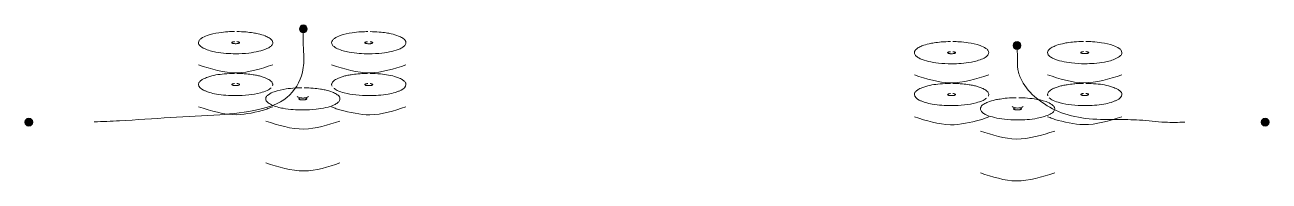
# Model space of a CAD drawing. Extents: x -1067 to 23308, y -6822 to 57810.
# Drawn here: x 13002 to 22455, y 8950 to 10134 of the extents above; entities that cross this region are included whole.
import ezdxf
from ezdxf.lldxf.tags import DXFTag

# ---------------------------------------------------------------- set-up
doc = ezdxf.new("R2010")
doc.units = 0
doc.layers.get('0').update_dxf_attribs({"lineweight": 13})
for name, color, linetype, lineweight, true_color in [('Bodenplatten', 9, 'Continuous', 13, 0x808080), ('EL01_WAN_Blitzschutz_kuenstliche_Leiter', 1, 'Continuous', 13, 0xff0000), ('EL01_WAN_Fangleitungen bestehend Kün', 1, 'Continuous', 13, 0xff0000)]:
    doc.layers.add(name, color=color, linetype=linetype, lineweight=lineweight, true_color=true_color)
tags = doc.linetypes.add('fein_strichliert', pattern=[4, 1, -2, 1]).pattern_tags.tags
tags[8:9] = [DXFTag(74, 4), DXFTag(75, 0), DXFTag(340, '0'), DXFTag(46, 0.0), DXFTag(50, 0.0), DXFTag(44, 0.0), DXFTag(45, 0.0)]
tags[6:7] = [DXFTag(74, 4), DXFTag(75, 0), DXFTag(340, '0'), DXFTag(46, 0.0), DXFTag(50, 0.0), DXFTag(44, 0.0), DXFTag(45, 0.0)]
tags[4:5] = [DXFTag(74, 4), DXFTag(75, 0), DXFTag(340, '0'), DXFTag(46, 0.0), DXFTag(50, 0.0), DXFTag(44, 0.0), DXFTag(45, 0.0)]

# ---------------------------------------------------------------- blocks, each defined once
blk = doc.blocks.new('KIR 16-A0UJ2DPQXE', base_point=(20500.9, 9503.6))
at = {"color": 0, "linetype": 'ByBlock', "lineweight": -2, "ltscale": 0.13}
blk.add_spline([(20585.5, 9514.8), (20554.1, 9504.3), (20533.1, 9504.3), (20501.6, 9514.8)], degree=3, dxfattribs=at)
blk = doc.blocks.new('KIR 16-A0UJ2DQAXE', base_point=(20012.5, 9598.2))
at = {"color": 0, "linetype": 'ByBlock', "lineweight": -2, "ltscale": 0.13}
blk.add_spline([(20051, 9613.8), (20057.3, 9613.1), (20065.8, 9611.2), (20068.4, 9610.1), (20071.5, 9608), (20072.1, 9607), (20072.3, 9606.2), (20071.7, 9604.5), (20069.3, 9602.8), (20064, 9600.6), (20059.6, 9599.7), (20050.2, 9598.4), (20042.4, 9598.2), (20032.6, 9598.6), (20027.1, 9599.3), (20022.2, 9600.3), (20016.4, 9602.2), (20013.2, 9604.3), (20012.5, 9605.9), (20012.5, 9606.9), (20013.1, 9607.8), (20013.8, 9608.6), (20015.1, 9609.4), (20018.5, 9611), (20025.3, 9612.8), (20033, 9613.8)], degree=3, dxfattribs=at)
blk = doc.blocks.new('KIR 16-A0UJ2DQOXE', base_point=(20260.5, 8951.5))
at = {"color": 0, "linetype": 'ByBlock', "lineweight": -2, "ltscale": 0.13}
blk.add_spline([(20261.3, 9011.9), (20534.6, 8951.5), (20825.9, 9011.9)], degree=3, dxfattribs=at)
blk = doc.blocks.new('Anschlusspunkt-A0UJ2DQUXE', base_point=(20509.7, 9948.3))
at = {"linetype": 'ByBlock', "lineweight": -2, "ltscale": 0.13}
blk.add_hatch(color=0, dxfattribs=at).paths.add_polyline_path([(20539.2, 10008.3), (20547, 10007.4), (20554.4, 10004.5), (20560.7, 9999.7), (20565.6, 9993.5), (20568.6, 9986.2), (20569.7, 9978.3), (20568.6, 9970.5), (20565.6, 9963.2), (20560.7, 9957), (20554.4, 9952.2), (20547, 9949.3), (20539.2, 9948.3), (20531.5, 9949.5), (20524.4, 9952.5), (20518.3, 9957.3), (20513.6, 9963.5), (20510.7, 9970.7), (20509.7, 9978.3), (20510.7, 9986), (20513.6, 9993.2), (20518.3, 9999.4), (20524.4, 10004.2), (20531.5, 10007.2)])
at = {"color": 0, "linetype": 'ByBlock', "lineweight": -2, "ltscale": 0.13}
blk.add_circle((20539.7, 9978.3), 30, dxfattribs=at)
blk = doc.blocks.new('KIR 16-A0UJ2DQWXE', base_point=(20513.8, 9490))
at = {"color": 0, "linetype": 'ByBlock', "lineweight": -2, "ltscale": 0.13}
blk.add_spline([(20552.3, 9505.6), (20558.6, 9504.9), (20567.1, 9503), (20569.8, 9501.9), (20572.9, 9499.8), (20573.5, 9498.8), (20573.7, 9498), (20573.1, 9496.3), (20570.7, 9494.6), (20565.3, 9492.4), (20561, 9491.5), (20551.6, 9490.3), (20543.7, 9490), (20533.9, 9490.4), (20528.4, 9491.1), (20523.5, 9492.2), (20517.7, 9494), (20514.6, 9496.1), (20513.8, 9497.7), (20513.9, 9498.7), (20514.4, 9499.6), (20515.1, 9500.4), (20516.5, 9501.3), (20519.8, 9502.8), (20526.7, 9504.6), (20534.3, 9505.6)], degree=3, dxfattribs=at)
blk = doc.blocks.new('KIR 16-A0UJ2DQYXE', base_point=(21024.4, 9916.3))
at = {"color": 0, "linetype": 'ByBlock', "lineweight": -2, "ltscale": 0.13}
blk.add_spline([(21062.9, 9932), (21069.2, 9931.2), (21077.7, 9929.3), (21080.3, 9928.3), (21083.4, 9926.1), (21084.1, 9925.1), (21084.2, 9924.3), (21083.6, 9922.6), (21081.3, 9920.9), (21075.9, 9918.7), (21071.5, 9917.8), (21062.2, 9916.6), (21054.3, 9916.3), (21044.5, 9916.7), (21039, 9917.4), (21034.1, 9918.5), (21028.3, 9920.3), (21025.2, 9922.4), (21024.4, 9924), (21024.4, 9925), (21025, 9925.9), (21025.7, 9926.7), (21027.1, 9927.6), (21030.4, 9929.1), (21037.3, 9930.9), (21044.9, 9931.9)], degree=3, dxfattribs=at)
blk = doc.blocks.new('KIR 16-A0UJ2DRCXE', base_point=(14320.5, 9598))
at = {"color": 0, "linetype": 'ByBlock', "lineweight": -2, "ltscale": 0.13}
blk.add_spline([(14594.2, 9766.5), (14515.7, 9762.4), (14392.1, 9738.8), (14354.5, 9722.3), (14334.5, 9708.5), (14322.2, 9691.7), (14320.5, 9682.2), (14358.2, 9640), (14378.1, 9631.3), (14402.7, 9622.5), (14457, 9609.8), (14602.4, 9598), (14702.6, 9603.3), (14790.5, 9619.4), (14842.7, 9637.6), (14860.1, 9647.6), (14872.1, 9657)], degree=3, dxfattribs=at)
blk = doc.blocks.new('KIR 16-A0UJ2DS2XE', base_point=(14830.4, 9027.1))
at = {"color": 0, "linetype": 'ByBlock', "lineweight": -2, "ltscale": 0.13}
blk.add_spline([(15395.7, 9087.4), (15122.3, 9027.1), (14831.1, 9087.4)], degree=3, dxfattribs=at)
blk = doc.blocks.new('KIR 16-A0UJ2DS4XE', base_point=(14572.9, 9674.3))
at = {"color": 0, "linetype": 'ByBlock', "lineweight": -2, "ltscale": 0.13}
blk.add_spline([(14594.2, 9689.9), (14587.9, 9689.2), (14579.4, 9687.3), (14576.8, 9686.2), (14573.7, 9684.1), (14573.1, 9683.1), (14572.9, 9682.2), (14573.5, 9680.6), (14575.9, 9678.8), (14581.3, 9676.7), (14585.6, 9675.8), (14595, 9674.5), (14602.8, 9674.3), (14612.6, 9674.7), (14618.2, 9675.3), (14623, 9676.4), (14628.8, 9678.2), (14632, 9680.4), (14632.7, 9681.9), (14632.7, 9682.9), (14632.1, 9683.8), (14631.4, 9684.6), (14630.1, 9685.5), (14626.7, 9687.1), (14619.9, 9688.8), (14612.2, 9689.8)], degree=3, dxfattribs=at)
blk = doc.blocks.new('KIR 16-A0UJ2DSOXE', base_point=(20772, 9840))
at = {"color": 0, "linetype": 'ByBlock', "lineweight": -2, "ltscale": 0.13}
blk.add_spline([(21062.8, 10008.5), (21113.3, 10006.9), (21181.5, 9999.4), (21270.8, 9978.7), (21315.6, 9956.1), (21330.1, 9942.3), (21336.6, 9924.3), (21332.9, 9910.5), (21326.3, 9901.8), (21291.5, 9878.8), (21204.5, 9852.8), (21126.8, 9842.8), (21054.3, 9840), (20954, 9845.6), (20878.9, 9858.4), (20816.2, 9878.9), (20790.2, 9894.5), (20774.4, 9913.2), (20772, 9924.3), (20776.7, 9939.9), (20799, 9960.3), (20828.9, 9975), (20884, 9991.9), (20921, 9998.6), (20974.8, 10005.3), (21044.8, 10008.5)], degree=3, dxfattribs=at)
blk = doc.blocks.new('KIR 16-A0UJ2DSQXE', base_point=(20261.4, 9413.7))
at = {"color": 0, "linetype": 'ByBlock', "lineweight": -2, "ltscale": 0.13}
blk.add_spline([(20552.2, 9582.2), (20602.7, 9580.5), (20670.9, 9573.1), (20760.2, 9552.4), (20805, 9529.8), (20819.5, 9515.9), (20826, 9498), (20822.4, 9484.2), (20815.7, 9475.5), (20780.9, 9452.5), (20693.9, 9426.5), (20616.2, 9416.5), (20543.7, 9413.7), (20443.4, 9419.2), (20368.3, 9432.1), (20305.6, 9452.5), (20279.6, 9468.2), (20263.8, 9486.9), (20261.4, 9498), (20266.1, 9513.6), (20288.5, 9534), (20318.3, 9548.6), (20373.4, 9565.6), (20410.4, 9572.3), (20464.2, 9579), (20534.2, 9582.2)], degree=3, dxfattribs=at)
blk = doc.blocks.new('KIR 16-A0UJ2DT2XE', base_point=(14611.5, 9672))
at = {"color": 0, "linetype": 'ByBlock', "lineweight": -2, "ltscale": 0.13}
blk.add_spline([(14612.2, 9766.5), (14646.6, 9765.6), (14667.2, 9764.4), (14686.5, 9762.9), (14735.9, 9756.5), (14752.7, 9753.9), (14769, 9750.7), (14798.6, 9743.4), (14826.3, 9733.6), (14847.5, 9724), (14863.8, 9714.6), (14877.7, 9701.5), (14884.1, 9688.7), (14885, 9679.7), (14883.2, 9672.7)], degree=3, dxfattribs=at)
blk = doc.blocks.new('Anschlusspunkt-A0UJ2DT8XE', base_point=(13001.6, 9366.7))
at = {"linetype": 'ByBlock', "lineweight": -2, "ltscale": 0.13}
blk.add_hatch(color=0, dxfattribs=at).paths.add_polyline_path([(13031.1, 9426.7), (13038.9, 9425.7), (13046.3, 9422.8), (13052.6, 9418), (13057.5, 9411.8), (13060.5, 9404.5), (13061.6, 9396.7), (13060.5, 9388.8), (13057.5, 9381.5), (13052.6, 9375.3), (13046.3, 9370.5), (13038.9, 9367.6), (13031.1, 9366.7), (13023.4, 9367.8), (13016.3, 9370.8), (13010.2, 9375.6), (13005.5, 9381.8), (13002.6, 9389), (13001.6, 9396.7), (13002.6, 9404.3), (13005.5, 9411.5), (13010.2, 9417.7), (13016.3, 9422.5), (13023.4, 9425.5)])
at = {"color": 0, "linetype": 'ByBlock', "lineweight": -2, "ltscale": 0.13}
blk.add_circle((13031.6, 9396.7), 30, dxfattribs=at)
blk = doc.blocks.new('KIR 16-A0UJ2DTKXE', base_point=(19760.1, 9522.3))
at = {"color": 0, "linetype": 'ByBlock', "lineweight": -2, "ltscale": 0.13}
blk.add_spline([(20033, 9690.8), (19954.5, 9686.8), (19830.9, 9663.2), (19793.3, 9646.7), (19773.3, 9632.9), (19761.4, 9615.8), (19760.1, 9606.2), (19797, 9564.3), (19816.9, 9555.6), (19841.5, 9546.8), (19895.8, 9534.1), (20041.2, 9522.3), (20141.4, 9527.6), (20229.3, 9543.7), (20281.5, 9562), (20298.9, 9571.9), (20308.6, 9579.4)], degree=3, dxfattribs=at)
blk = doc.blocks.new('KIR 16-A0UJ2DUGXE', base_point=(20260.7, 9413.1))
at = {"color": 0, "linetype": 'ByBlock', "lineweight": -2, "ltscale": 0.13}
blk.add_spline([(20261.4, 9413.9), (20298.9, 9427.1), (20324.7, 9437.6)], degree=3, dxfattribs=at)
blk = doc.blocks.new('KIR 16-A0UJ2DUQXE', base_point=(19760.2, 9839.5))
at = {"color": 0, "linetype": 'ByBlock', "lineweight": -2, "ltscale": 0.13}
blk.add_spline([(20051, 10008), (20101.5, 10006.3), (20169.7, 9998.9), (20259, 9978.2), (20303.8, 9955.6), (20318.3, 9941.7), (20324.8, 9923.8), (20321.2, 9910), (20314.5, 9901.3), (20279.7, 9878.3), (20192.7, 9852.3), (20115, 9842.3), (20042.5, 9839.5), (19942.2, 9845), (19867.1, 9857.9), (19804.4, 9878.3), (19778.4, 9894), (19762.6, 9912.6), (19760.2, 9923.8), (19764.9, 9939.4), (19787.3, 9959.7), (19817.2, 9974.4), (19872.2, 9991.4), (19909.3, 9998.1), (19963, 10004.8), (20033, 10008)], degree=3, dxfattribs=at)
blk = doc.blocks.new('KIR 16-A0UJ2DV4XE', base_point=(20771.1, 9416.6))
at = {"color": 0, "linetype": 'ByBlock', "lineweight": -2, "ltscale": 0.13}
blk.add_spline([(20771.9, 9438.2), (20808.6, 9424.3), (20826, 9417.4)], degree=3, dxfattribs=at)
blk = doc.blocks.new('KIR 16-A0UJ2DVOXE', base_point=(20538.9, 9395))
at = {"color": 0, "linetype": 'ByBlock', "lineweight": -2, "ltscale": 0.13}
blk.add_spline([(21814.1, 9396.7), (21664, 9396.7), (21471.2, 9412.9), (21289.8, 9416.2), (21058.1, 9425.9), (20854, 9477.7), (20688.7, 9578.2), (20575.3, 9712.6), (20546.2, 9796.9), (20542.9, 9889.2), (20539.7, 9978.3)], degree=3, dxfattribs=at)
blk = doc.blocks.new('Anschlusspunkt-A0UJ2DVQXE', base_point=(22395, 9366.7))
at = {"linetype": 'ByBlock', "lineweight": -2, "ltscale": 0.13}
blk.add_hatch(color=0, dxfattribs=at).paths.add_polyline_path([(22424.5, 9426.7), (22432.4, 9425.7), (22439.7, 9422.8), (22446.1, 9418), (22450.9, 9411.8), (22454, 9404.5), (22455, 9396.7), (22454, 9388.8), (22450.9, 9381.5), (22446.1, 9375.3), (22439.7, 9370.5), (22432.4, 9367.6), (22424.5, 9366.7), (22416.9, 9367.8), (22409.7, 9370.8), (22403.6, 9375.6), (22399, 9381.8), (22396, 9389), (22395, 9396.7), (22396, 9404.3), (22399, 9411.5), (22403.6, 9417.7), (22409.7, 9422.5), (22416.9, 9425.5)])
at = {"color": 0, "linetype": 'ByBlock', "lineweight": -2, "ltscale": 0.13}
blk.add_circle((22425, 9396.7), 30, dxfattribs=at)
blk = doc.blocks.new('KIR 16-A0UJ2DWOXE', base_point=(15070.7, 9579.2))
at = {"color": 0, "linetype": 'ByBlock', "lineweight": -2, "ltscale": 0.13}
blk.add_spline([(15071.5, 9590.4), (15102.9, 9579.8), (15123.9, 9579.8), (15155.4, 9590.4)], degree=3, dxfattribs=at)
blk = doc.blocks.new('KIR 16-A0UJ2DXMXE', base_point=(15083.3, 9565.5))
at = {"color": 0, "linetype": 'ByBlock', "lineweight": -2, "ltscale": 0.13}
blk.add_spline([(15104.6, 9581.2), (15098.3, 9580.5), (15089.8, 9578.6), (15087.2, 9577.5), (15084.1, 9575.4), (15083.5, 9574.4), (15083.3, 9573.5), (15083.9, 9571.9), (15086.3, 9570.1), (15091.7, 9567.9), (15096, 9567), (15105.4, 9565.8), (15113.3, 9565.5), (15123.1, 9565.9), (15128.6, 9566.6), (15133.5, 9567.7), (15139.2, 9569.5), (15142.4, 9571.6), (15143.2, 9573.2), (15143.1, 9574.2), (15142.6, 9575.1), (15141.8, 9575.9), (15140.5, 9576.8), (15137.2, 9578.4), (15130.3, 9580.1), (15122.7, 9581.1)], degree=3, dxfattribs=at)
blk = doc.blocks.new('KIR 16-A0UJ2DXOXE', base_point=(14572.8, 9991.9))
at = {"color": 0, "linetype": 'ByBlock', "lineweight": -2, "ltscale": 0.13}
blk.add_spline([(14594.1, 10007.5), (14587.8, 10006.8), (14579.3, 10004.9), (14576.6, 10003.8), (14573.5, 10001.7), (14572.9, 10000.7), (14572.8, 9999.8), (14573.3, 9998.2), (14575.7, 9996.4), (14581.1, 9994.3), (14585.4, 9993.4), (14594.8, 9992.1), (14602.7, 9991.9), (14612.5, 9992.3), (14618, 9992.9), (14622.9, 9994), (14628.7, 9995.8), (14631.8, 9998), (14632.6, 9999.5), (14632.5, 10000.5), (14632, 10001.4), (14631.3, 10002.2), (14629.9, 10003.1), (14626.6, 10004.7), (14619.7, 10006.4), (14612.1, 10007.4)], degree=3, dxfattribs=at)
blk = doc.blocks.new('KIR 16-A0UJ2DY2XE', base_point=(15584.7, 9673.7))
at = {"color": 0, "linetype": 'ByBlock', "lineweight": -2, "ltscale": 0.13}
blk.add_spline([(15606, 9689.4), (15599.7, 9688.6), (15591.2, 9686.7), (15588.6, 9685.7), (15585.5, 9683.5), (15584.8, 9682.5), (15584.7, 9681.7), (15585.3, 9680.1), (15587.6, 9678.3), (15593, 9676.1), (15597.4, 9675.2), (15606.7, 9674), (15614.6, 9673.7), (15624.4, 9674.1), (15629.9, 9674.8), (15634.8, 9675.9), (15640.6, 9677.7), (15643.7, 9679.8), (15644.5, 9681.4), (15644.5, 9682.4), (15643.9, 9683.3), (15643.2, 9684.1), (15641.9, 9685), (15638.5, 9686.5), (15631.6, 9688.3), (15624, 9689.3)], degree=3, dxfattribs=at)
blk = doc.blocks.new('KIR 16-A0UJ2DYAXE', base_point=(20771.3, 9695.5))
at = {"color": 0, "linetype": 'ByBlock', "lineweight": -2, "ltscale": 0.13}
blk.add_spline([(20772, 9755.8), (21045.4, 9695.5), (21336.6, 9755.8)], degree=3, dxfattribs=at)
blk = doc.blocks.new('KIR 16-A0UJ2DYQXE', base_point=(13528.4, 9398.2))
at = {"color": 0, "linetype": 'ByBlock', "lineweight": -2, "ltscale": 0.13}
blk.add_spline([(13529.2, 9398.9), (13720.5, 9407.4), (14107.7, 9431.7), (14483.6, 9452.8), (14776.8, 9493.3), (14992.3, 9584), (15110.6, 9776.8), (15120.3, 9912.9), (15117.1, 9979.3), (15117.1, 10104.1)], degree=3, dxfattribs=at)
blk = doc.blocks.new('KIR 16-A0UJ2DZ4XE', base_point=(15347.6, 9597.9))
at = {"color": 0, "linetype": 'ByBlock', "lineweight": -2, "ltscale": 0.13}
blk.add_spline([(15624, 9766.4), (15702.5, 9762.3), (15826.1, 9738.7), (15863.7, 9722.3), (15883.7, 9708.4), (15895.6, 9691.4), (15896.9, 9681.7), (15860, 9639.9), (15840.1, 9631.2), (15815.5, 9622.4), (15761.2, 9609.7), (15615.8, 9597.9), (15515.6, 9603.2), (15427.7, 9619.3), (15375.5, 9637.5), (15358.1, 9647.5), (15348.4, 9654.9)], degree=3, dxfattribs=at)
blk = doc.blocks.new('KIR 16-A0UJ2DZGXE', base_point=(15331.6, 9488.7))
at = {"color": 0, "linetype": 'ByBlock', "lineweight": -2, "ltscale": 0.13}
blk.add_spline([(15395.6, 9489.4), (15358.1, 9502.6), (15332.3, 9513.2)], degree=3, dxfattribs=at)
blk = doc.blocks.new('KIR 16-A0UJ2DZSXE', base_point=(14830.2, 9492.1))
at = {"color": 0, "linetype": 'ByBlock', "lineweight": -2, "ltscale": 0.13}
blk.add_spline([(14885.1, 9513.7), (14848.3, 9499.8), (14831, 9492.9)], degree=3, dxfattribs=at)
blk = doc.blocks.new('KIR 16-A0UJ2E06XE', base_point=(14831, 9489.3))
at = {"color": 0, "linetype": 'ByBlock', "lineweight": -2, "ltscale": 0.13}
blk.add_spline([(15104.8, 9657.8), (15054.3, 9656.1), (14986.1, 9648.7), (14896.8, 9628), (14852, 9605.3), (14837.5, 9591.5), (14831, 9573.5), (14834.6, 9559.7), (14841.3, 9551), (14876.1, 9528), (14963.1, 9502), (15040.8, 9492), (15113.3, 9489.3), (15213.6, 9494.8), (15288.7, 9507.6), (15351.4, 9528.1), (15377.4, 9543.7), (15393.2, 9562.4), (15395.6, 9573.5), (15390.9, 9589.2), (15368.5, 9609.5), (15338.6, 9624.2), (15283.6, 9641.1), (15246.5, 9647.9), (15192.8, 9654.5), (15122.8, 9657.7)], degree=3, dxfattribs=at)
blk = doc.blocks.new('KIR 16-A0UJ2E0UXE', base_point=(15584.5, 9991.3))
at = {"color": 0, "linetype": 'ByBlock', "lineweight": -2, "ltscale": 0.13}
blk.add_spline([(15605.8, 10007), (15599.5, 10006.3), (15591, 10004.3), (15588.4, 10003.3), (15585.3, 10001.2), (15584.7, 10000.1), (15584.5, 9999.3), (15585.1, 9997.7), (15587.5, 9995.9), (15592.9, 9993.7), (15597.2, 9992.8), (15606.6, 9991.6), (15614.5, 9991.3), (15624.3, 9991.7), (15629.8, 9992.4), (15634.7, 9993.5), (15640.4, 9995.3), (15643.6, 9997.4), (15644.3, 9999), (15644.3, 10000), (15643.8, 10000.9), (15643, 10001.7), (15641.7, 10002.6), (15638.4, 10004.1), (15631.5, 10005.9), (15623.9, 10006.9)], degree=3, dxfattribs=at)
blk = doc.blocks.new('KIR 16-A0UJ2E1CXE', base_point=(14320.4, 9915.6))
at = {"color": 0, "linetype": 'ByBlock', "lineweight": -2, "ltscale": 0.13}
blk.add_spline([(14594.2, 10084.1), (14543.7, 10082.4), (14475.5, 10075), (14386.2, 10054.3), (14341.4, 10031.6), (14326.9, 10017.8), (14320.4, 9999.8), (14324, 9986), (14330.7, 9977.3), (14365.5, 9954.3), (14452.5, 9928.3), (14530.2, 9918.3), (14602.7, 9915.6), (14703, 9921.1), (14778.1, 9934), (14840.8, 9954.4), (14866.8, 9970), (14882.6, 9988.7), (14885, 9999.8), (14880.3, 10015.5), (14858, 10035.8), (14828.1, 10050.5), (14773, 10067.5), (14736, 10074.2), (14682.2, 10080.8), (14612.2, 10084.1)], degree=3, dxfattribs=at)
blk = doc.blocks.new('KIR 16-A0UJ2E1KXE', base_point=(20771.9, 9596.5))
at = {"color": 0, "linetype": 'ByBlock', "lineweight": -2, "ltscale": 0.13}
blk.add_spline([(21044.8, 9690.9), (21010.4, 9690.1), (20989.8, 9688.8), (20970.5, 9687.4), (20921.1, 9681), (20904.3, 9678.4), (20888, 9675.1), (20858.3, 9667.9), (20830.7, 9658.1), (20809.4, 9648.4), (20793.2, 9639), (20779.3, 9625.9), (20772.8, 9613.2), (20772, 9604.2), (20773.7, 9597.2)], degree=3, dxfattribs=at)
blk = doc.blocks.new('KIR 16-A0UJ2E1MXE', base_point=(20012.6, 9915.8))
at = {"color": 0, "linetype": 'ByBlock', "lineweight": -2, "ltscale": 0.13}
blk.add_spline([(20051.2, 9931.4), (20057.5, 9930.7), (20065.9, 9928.8), (20068.6, 9927.7), (20071.7, 9925.6), (20072.3, 9924.6), (20072.5, 9923.8), (20071.9, 9922.1), (20069.5, 9920.4), (20064.1, 9918.2), (20059.8, 9917.3), (20050.4, 9916), (20042.5, 9915.8), (20032.7, 9916.2), (20027.2, 9916.9), (20022.3, 9917.9), (20016.6, 9919.8), (20013.4, 9921.9), (20012.6, 9923.5), (20012.7, 9924.5), (20013.2, 9925.4), (20014, 9926.2), (20015.3, 9927), (20018.6, 9928.6), (20025.5, 9930.4), (20033.1, 9931.4)], degree=3, dxfattribs=at)
blk = doc.blocks.new('KIR 16-A0UJ2E1UXE', base_point=(20825.2, 9377.9))
at = {"color": 0, "linetype": 'ByBlock', "lineweight": -2, "ltscale": 0.13}
blk.add_spline([(20826, 9417.4), (21045.2, 9377.9), (21336.5, 9438.2)], degree=3, dxfattribs=at)
blk = doc.blocks.new('KIR 16-A0UJ2E28XE', base_point=(19759.5, 9694.9))
at = {"color": 0, "linetype": 'ByBlock', "lineweight": -2, "ltscale": 0.13}
blk.add_spline([(19760.2, 9755.2), (20033.6, 9694.9), (20324.8, 9755.2)], degree=3, dxfattribs=at)
blk = doc.blocks.new('KIR 16-A0UJ2E2AXE', base_point=(20051.1, 9593.7))
at = {"color": 0, "linetype": 'ByBlock', "lineweight": -2, "ltscale": 0.13}
blk.add_spline([(20051.8, 9690.8), (20086.2, 9690), (20106.8, 9688.7), (20126.1, 9687.3), (20175.5, 9680.9), (20192.3, 9678.3), (20208.6, 9675), (20238.3, 9667.8), (20266, 9658), (20287.2, 9648.3), (20303.4, 9638.9), (20317.3, 9625.8), (20323.8, 9613.1), (20324.6, 9604.1), (20321.8, 9594.4)], degree=3, dxfattribs=at)
blk = doc.blocks.new('KIR 16-A0UJ2E2QXE', base_point=(20784.1, 9522.4))
at = {"color": 0, "linetype": 'ByBlock', "lineweight": -2, "ltscale": 0.13}
blk.add_spline([(21062.8, 9690.9), (21141.3, 9686.9), (21264.9, 9663.3), (21302.5, 9646.8), (21322.5, 9633), (21334.8, 9616.2), (21336.5, 9606.7), (21298.8, 9564.4), (21278.9, 9555.7), (21254.3, 9546.9), (21200, 9534.2), (21054.6, 9522.4), (20954.4, 9527.7), (20866.5, 9543.8), (20814.3, 9562.1), (20796.9, 9572), (20784.8, 9581.5)], degree=3, dxfattribs=at)
blk = doc.blocks.new('KIR 16-A0UJ2E30XE', base_point=(14319.7, 9771))
at = {"color": 0, "linetype": 'ByBlock', "lineweight": -2, "ltscale": 0.13}
blk.add_spline([(14885, 9831.3), (14611.6, 9771), (14320.4, 9831.3)], degree=3, dxfattribs=at)
blk = doc.blocks.new('KIR 16-A0UJ2E34XE', base_point=(14830.2, 9344.7))
at = {"color": 0, "linetype": 'ByBlock', "lineweight": -2, "ltscale": 0.13}
blk.add_spline([(15395.6, 9405), (15122.2, 9344.7), (14831, 9405)], degree=3, dxfattribs=at)
blk = doc.blocks.new('Anschlusspunkt-A0UJ2E38XE', base_point=(15087.1, 10074.1))
at = {"linetype": 'ByBlock', "lineweight": -2, "ltscale": 0.13}
blk.add_hatch(color=0, dxfattribs=at).paths.add_polyline_path([(15116.6, 10134.1), (15124.4, 10133.2), (15131.8, 10130.2), (15138.1, 10125.5), (15143, 10119.2), (15146, 10111.9), (15147.1, 10104.1), (15146, 10096.2), (15143, 10088.9), (15138.1, 10082.7), (15131.8, 10077.9), (15124.4, 10075), (15116.6, 10074.1), (15108.9, 10075.2), (15101.8, 10078.3), (15095.7, 10083), (15091, 10089.2), (15088.1, 10096.4), (15087.1, 10104.1), (15088.1, 10111.8), (15091, 10118.9), (15095.7, 10125.1), (15101.8, 10129.9), (15108.9, 10133)])
at = {"color": 0, "linetype": 'ByBlock', "lineweight": -2, "ltscale": 0.13}
blk.add_circle((15117.1, 10104.1), 30, dxfattribs=at)
blk = doc.blocks.new('KIR 16-A0UJ2E3WXE', base_point=(14319.8, 9453.4))
at = {"color": 0, "linetype": 'ByBlock', "lineweight": -2, "ltscale": 0.13}
blk.add_spline([(14831, 9492.9), (14611.8, 9453.4), (14320.5, 9513.7)], degree=3, dxfattribs=at)
blk = doc.blocks.new('KIR 16-A0UJ2E3YXE', base_point=(19759.4, 9377.3))
at = {"color": 0, "linetype": 'ByBlock', "lineweight": -2, "ltscale": 0.13}
blk.add_spline([(19760.1, 9437.6), (20033.4, 9377.3), (20261.4, 9413.9)], degree=3, dxfattribs=at)
blk = doc.blocks.new('KIR 16-A0UJ2E46XE', base_point=(15332.2, 9915))
at = {"color": 0, "linetype": 'ByBlock', "lineweight": -2, "ltscale": 0.13}
blk.add_spline([(15606, 10083.5), (15555.5, 10081.9), (15487.3, 10074.4), (15398, 10053.7), (15353.2, 10031.1), (15338.7, 10017.3), (15332.2, 9999.3), (15335.8, 9985.5), (15342.5, 9976.8), (15377.3, 9953.8), (15464.3, 9927.8), (15542, 9917.8), (15614.5, 9915), (15714.8, 9920.6), (15789.9, 9933.4), (15852.6, 9953.9), (15878.6, 9969.5), (15894.4, 9988.2), (15896.8, 9999.3), (15892.1, 10015), (15869.7, 10035.3), (15839.8, 10050), (15784.8, 10066.9), (15747.7, 10073.7), (15694, 10080.3), (15624, 10083.5)], degree=3, dxfattribs=at)
blk = doc.blocks.new('KIR 16-A0UJ2E4GXE', base_point=(20260.7, 9269.1))
at = {"color": 0, "linetype": 'ByBlock', "lineweight": -2, "ltscale": 0.13}
blk.add_spline([(20261.4, 9329.5), (20534.8, 9269.1), (20826, 9329.5)], degree=3, dxfattribs=at)
blk = doc.blocks.new('KIR 16-A0UJ2E4MXE', base_point=(15332.3, 9669.2))
at = {"color": 0, "linetype": 'ByBlock', "lineweight": -2, "ltscale": 0.13}
blk.add_spline([(15605.1, 9766.4), (15570.8, 9765.5), (15550.1, 9764.3), (15530.8, 9762.8), (15481.5, 9756.4), (15464.7, 9753.8), (15448.4, 9750.6), (15418.7, 9743.3), (15391, 9733.5), (15369.8, 9723.9), (15353.6, 9714.5), (15339.7, 9701.4), (15333.2, 9688.6), (15332.4, 9679.6), (15335.2, 9670)], degree=3, dxfattribs=at)
blk = doc.blocks.new('KIR 16-A0UJ2E52XE', base_point=(15394.8, 9452.9))
at = {"color": 0, "linetype": 'ByBlock', "lineweight": -2, "ltscale": 0.13}
blk.add_spline([(15896.9, 9513.2), (15623.5, 9452.9), (15395.6, 9489.4)], degree=3, dxfattribs=at)
blk = doc.blocks.new('KIR 16-A0UJ2E5OXE', base_point=(21024.2, 9598.7))
at = {"color": 0, "linetype": 'ByBlock', "lineweight": -2, "ltscale": 0.13}
blk.add_spline([(21062.8, 9614.4), (21069.1, 9613.6), (21077.6, 9611.7), (21080.2, 9610.7), (21083.3, 9608.5), (21083.9, 9607.5), (21084.1, 9606.7), (21083.5, 9605), (21081.1, 9603.3), (21075.7, 9601.1), (21071.4, 9600.2), (21062, 9599), (21054.2, 9598.7), (21044.4, 9599.1), (21038.8, 9599.8), (21033.9, 9600.9), (21028.2, 9602.7), (21025, 9604.8), (21024.3, 9606.4), (21024.3, 9607.4), (21024.9, 9608.3), (21025.6, 9609.1), (21026.9, 9610), (21030.2, 9611.5), (21037.1, 9613.3), (21044.8, 9614.3)], degree=3, dxfattribs=at)
blk = doc.blocks.new('KIR 16-A0UJ2E60XE', base_point=(15331.4, 9770.5))
at = {"color": 0, "linetype": 'ByBlock', "lineweight": -2, "ltscale": 0.13}
blk.add_spline([(15896.8, 9830.8), (15623.4, 9770.5), (15332.2, 9830.8)], degree=3, dxfattribs=at)

msp = doc.modelspace()

# ---------------------------------------------------------------- block references
at = {"layer": 'Bodenplatten', "ltscale": 0.13}
for name, p in [('KIR 16-A0UJ2E1CXE', (14320.4, 9915.6)), ('KIR 16-A0UJ2E46XE', (15332.2, 9915)), ('KIR 16-A0UJ2DXOXE', (14572.8, 9991.9)), ('KIR 16-A0UJ2E0UXE', (15584.5, 9991.3)), ('KIR 16-A0UJ2DUQXE', (19760.2, 9839.5)), ('KIR 16-A0UJ2E1MXE', (20012.6, 9915.8)), ('KIR 16-A0UJ2DSOXE', (20772, 9840)), ('KIR 16-A0UJ2DQYXE', (21024.4, 9916.3)), ('KIR 16-A0UJ2E30XE', (14319.7, 9771)), ('KIR 16-A0UJ2DRCXE', (14320.5, 9598)), ('KIR 16-A0UJ2DT2XE', (14611.5, 9672)), ('KIR 16-A0UJ2E4MXE', (15332.3, 9669.2)), ('KIR 16-A0UJ2E60XE', (15331.4, 9770.5)), ('KIR 16-A0UJ2DZ4XE', (15347.6, 9597.9)), ('KIR 16-A0UJ2E28XE', (19759.5, 9694.9)), ('KIR 16-A0UJ2DYAXE', (20771.3, 9695.5)), ('KIR 16-A0UJ2DS4XE', (14572.9, 9674.3)), ('KIR 16-A0UJ2E06XE', (14831, 9489.3)), ('KIR 16-A0UJ2DY2XE', (15584.7, 9673.7)), ('KIR 16-A0UJ2DTKXE', (19760.1, 9522.3)), ('KIR 16-A0UJ2E2AXE', (20051.1, 9593.7)), ('KIR 16-A0UJ2E1KXE', (20771.9, 9596.5)), ('KIR 16-A0UJ2E2QXE', (20784.1, 9522.4)), ('KIR 16-A0UJ2DXMXE', (15083.3, 9565.5)), ('KIR 16-A0UJ2DQAXE', (20012.5, 9598.2)), ('KIR 16-A0UJ2DSQXE', (20261.4, 9413.7)), ('KIR 16-A0UJ2E5OXE', (21024.2, 9598.7)), ('KIR 16-A0UJ2E3WXE', (14319.8, 9453.4)), ('KIR 16-A0UJ2E52XE', (15394.8, 9452.9)), ('KIR 16-A0UJ2DQWXE', (20513.8, 9490)), ('KIR 16-A0UJ2E34XE', (14830.2, 9344.7)), ('KIR 16-A0UJ2E3YXE', (19759.4, 9377.3)), ('KIR 16-A0UJ2E1UXE', (20825.2, 9377.9)), ('KIR 16-A0UJ2E4GXE', (20260.7, 9269.1)), ('KIR 16-A0UJ2DS2XE', (14830.4, 9027.1)), ('KIR 16-A0UJ2DQOXE', (20260.5, 8951.5))]:
    msp.add_blockref(name, p, dxfattribs=at)
at = {"layer": 'Bodenplatten', "linetype": 'fein_strichliert', "ltscale": 0.13}
for name, p in [('KIR 16-A0UJ2DZSXE', (14830.2, 9492.1)), ('KIR 16-A0UJ2DZGXE', (15331.6, 9488.7)), ('KIR 16-A0UJ2DUGXE', (20260.7, 9413.1)), ('KIR 16-A0UJ2DV4XE', (20771.1, 9416.6))]:
    msp.add_blockref(name, p, dxfattribs=at)
at = {"layer": 'EL01_WAN_Blitzschutz_kuenstliche_Leiter', "linetype": 'fein_strichliert', "ltscale": 0.13}
for name, p in [('KIR 16-A0UJ2DWOXE', (15070.7, 9579.2)), ('KIR 16-A0UJ2DPQXE', (20500.9, 9503.6))]:
    msp.add_blockref(name, p, dxfattribs=at)
at = {"layer": 'EL01_WAN_Fangleitungen bestehend Kün', "ltscale": 0.13}
for name, p in [('Anschlusspunkt-A0UJ2E38XE', (15087.1, 10074.1)), ('KIR 16-A0UJ2DYQXE', (13528.4, 9398.2)), ('Anschlusspunkt-A0UJ2DQUXE', (20509.7, 9948.3)), ('KIR 16-A0UJ2DVOXE', (20538.9, 9395)), ('Anschlusspunkt-A0UJ2DT8XE', (13001.6, 9366.7)), ('Anschlusspunkt-A0UJ2DVQXE', (22395, 9366.7))]:
    msp.add_blockref(name, p, dxfattribs=at)

doc.saveas('drawing.dxf')
